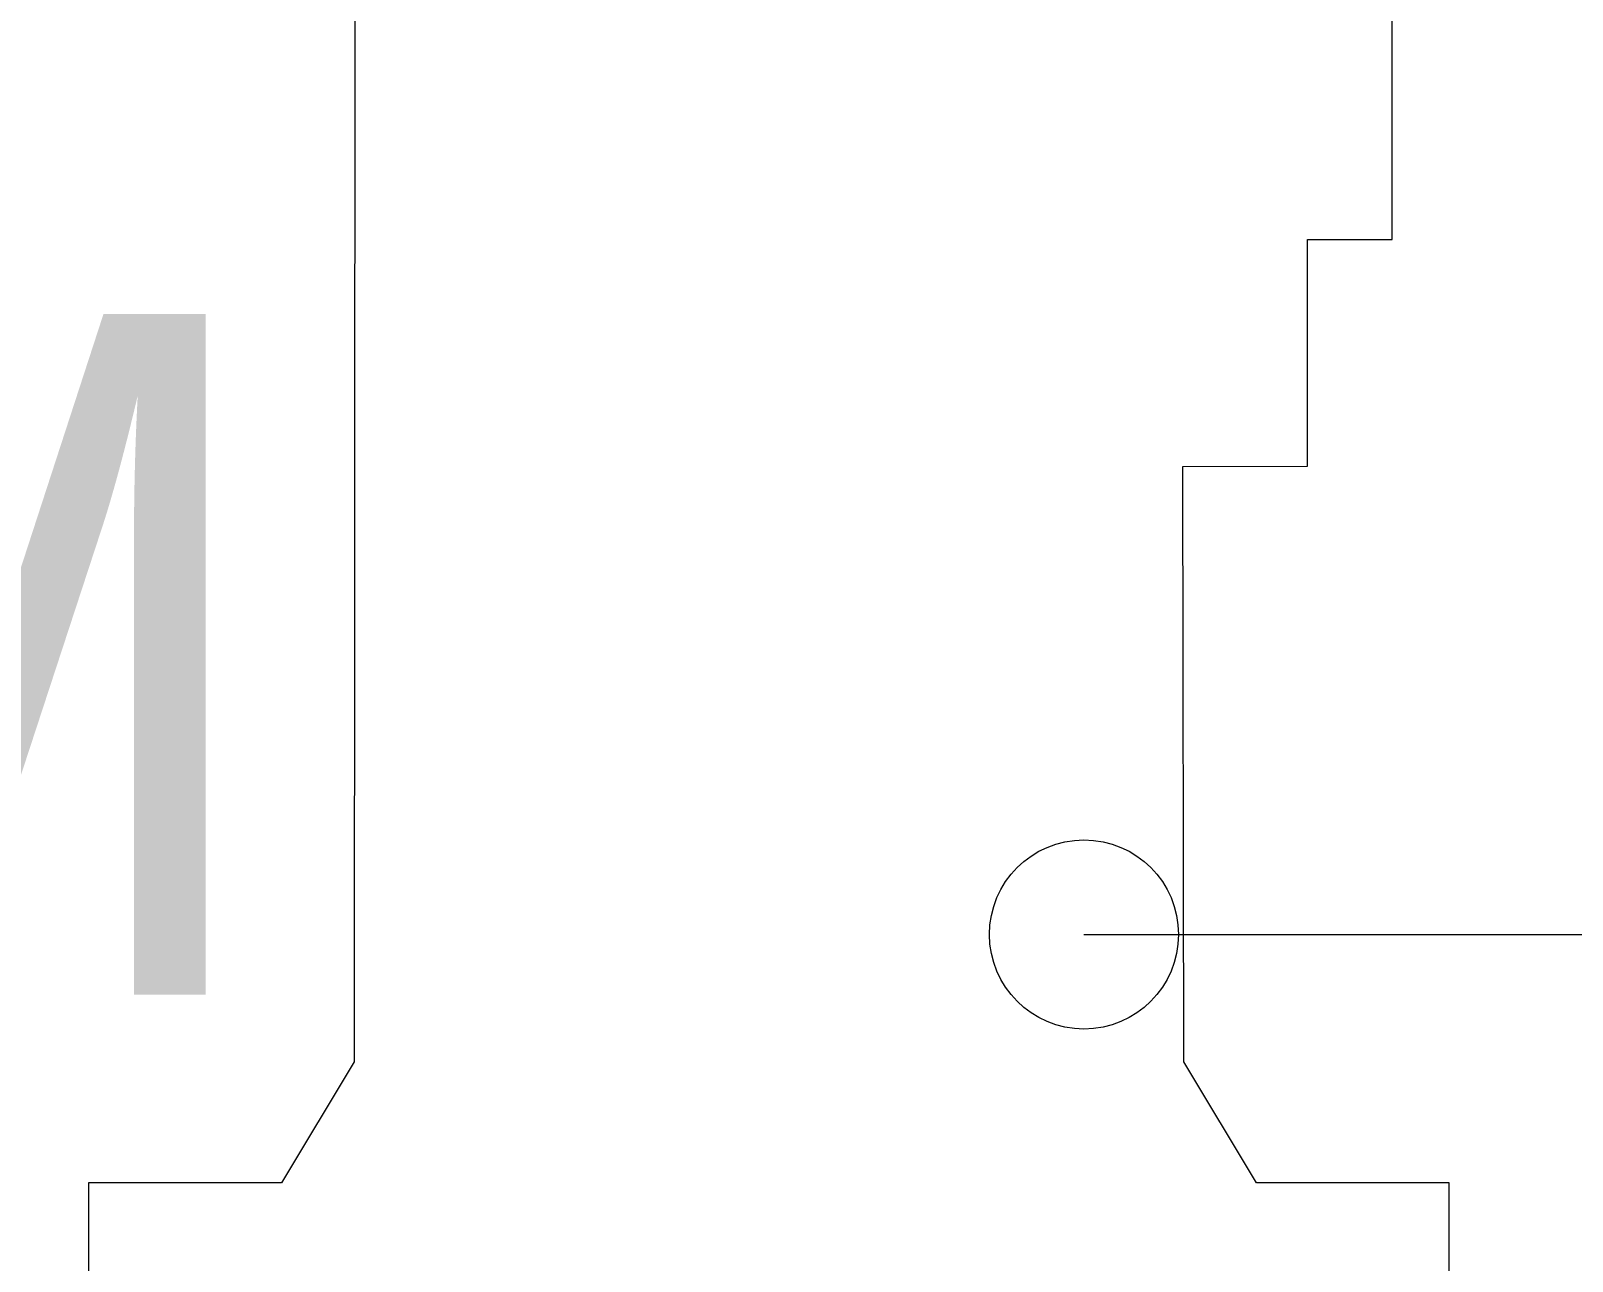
# Model space of a CAD drawing. Header units: metres. Extents: x 31.9 to 125.9, y -29 to 44.
# Drawn here: x 72.3242 to 72.732, y -6.4623 to -6.1369 of the extents above; entities that cross this region are included whole.
import ezdxf

# ---------------------------------------------------------------- set-up
doc = ezdxf.new("R2010")
doc.units = ezdxf.units.M
for name, color, linetype, lineweight in [('A-ANNO-NOTE', 7, 'Continuous', 9), ('A-DETL-GENF', 7, 'Continuous', 9), ('G-ANNO-TEXT', 7, 'Continuous', 9), ('P-PIPE', 7, 'Continuous', 18)]:
    doc.layers.add(name, color=color, linetype=linetype, lineweight=lineweight)
doc.styles.add('SansSerif_1', font='SANSS__.TTF', dxfattribs={"width": 0.9, "height": 0.0018})

# ---------------------------------------------------------------- blocks, each defined once
blk = doc.blocks.new('Kamstrup_ULTRAFLOWR-54-qp-400-m3-h-DN200-x-500-mm - Default-2318151-NIVEL 09')
at = {"layer": 'A-DETL-GENF', "color": 1, "true_color": 0xff0000}
for p, q in [((-0.2195, 0.18), (-0.2495, 0.18)), ((-0.2495, 0.18), (-0.2495, -0.18)), ((-0.2195, 0.129), (-0.2195, 0.18)), ((0.2495, 0.18), (0.2195, 0.18)), ((0.2195, 0.18), (0.2195, 0.129)), ((0.2495, -0.18), (0.2495, 0.18)), ((-0.1875, 0.10977), (-0.2195, 0.129)), ((0.2195, 0.129), (0.18705, 0.1095)), ((0.18705, 0.1095), (-0.1875, 0.10977)), ((-0.2195, -0.129), (-0.1875, -0.10977)), ((-0.1875, -0.10977), (-0.03006, -0.1095)), ((-0.03006, -0.1095), (-0.03, -0.1425)), ((0.162, -0.10949), (0.18705, -0.1095)), ((0.162, -0.16495), (0.162, -0.10949)), ((0.18705, -0.1095), (0.2195, -0.129)), ((-0.2195, -0.18), (-0.2195, -0.129)), ((0.2195, -0.129), (0.2195, -0.18)), ((-0.03, -0.1425), (0.03, -0.1425)), ((0.03, -0.1425), (0.03, -0.16495)), ((0.03, -0.16495), (0.162, -0.16495)), ((-0.2495, -0.18), (-0.2195, -0.18)), ((0.2195, -0.18), (0.2495, -0.18))]:
    blk.add_line(p, q, dxfattribs=at)
blk = doc.blocks.new('VALVULA MARIPOSA - VALVULA MARIPOSA-1722223-NIVEL 09')
at = {"layer": 'A-ANNO-NOTE', "insert": (0.0020787, -0.0011891), "char_height": 0.0018, "width": 0.004762024, "attachment_point": 1, "rotation": 180, "style": 'SansSerif_1'}
blk.add_mtext('V.M', dxfattribs=at)

msp = doc.modelspace()

# ---------------------------------------------------------------- linework, layer by layer
at = {"layer": 'G-ANNO-TEXT'}
msp.add_line((72.60283, -6.37588), (75.1893, -6.37588), dxfattribs=at)
msp.add_circle((72.60283, -6.37588), 0.025, dxfattribs=at)

# ---------------------------------------------------------------- block references
at = {"layer": 'A-ANNO-NOTE', "xscale": 100, "yscale": 100, "zscale": 100, "rotation": 180}
msp.add_blockref('VALVULA MARIPOSA - VALVULA MARIPOSA-1722223-NIVEL 09', (72.19461, -6.33072), dxfattribs=at)
at = {"layer": 'P-PIPE', "color": 1, "true_color": 0xff0000, "rotation": 89.9999999999999}
msp.add_blockref('Kamstrup_ULTRAFLOWR-54-qp-400-m3-h-DN200-x-500-mm - Default-2318151-NIVEL 09', (72.51946, -6.22209), dxfattribs=at)

doc.saveas('drawing.dxf')
